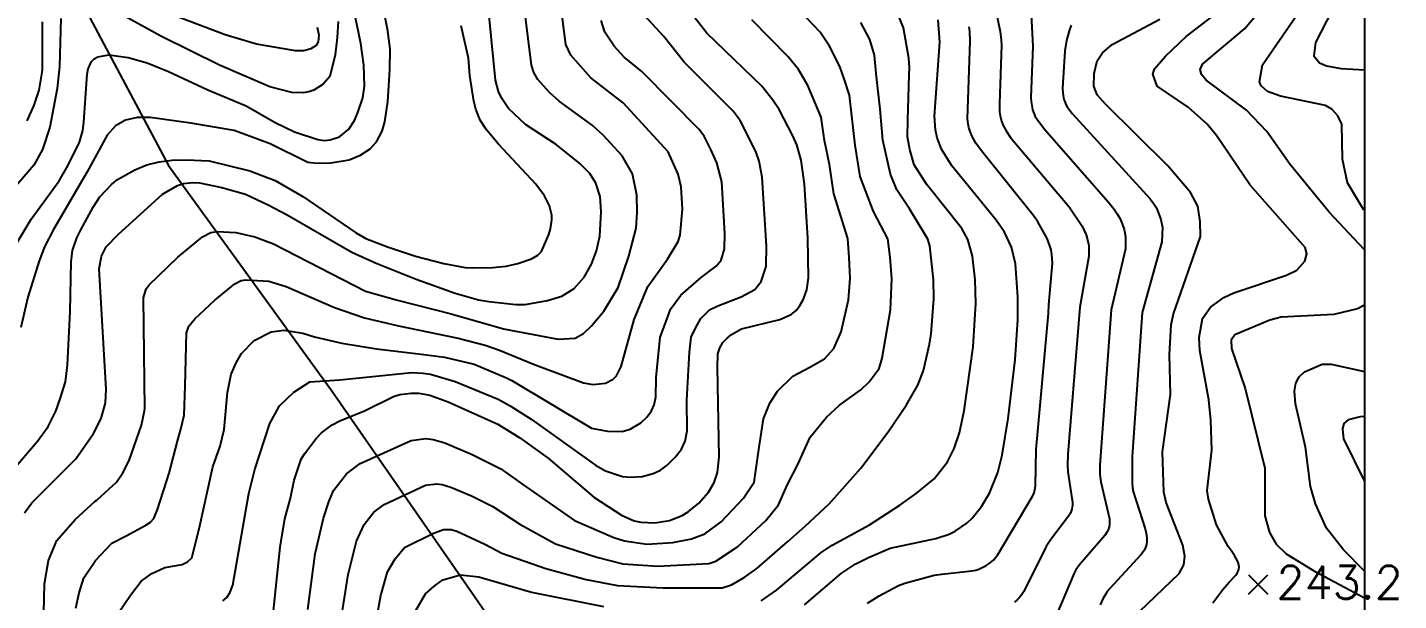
# Model space of a CAD drawing. Extents: x 197794 to 200030, y 561152 to 563931.
# Drawn here: x 199632.8 to 200009.4, y 562548.5 to 562706 of the extents above; entities that cross this region are included whole.
import ezdxf

# ---------------------------------------------------------------- set-up
doc = ezdxf.new("R2010")
doc.units = 0
for name, color, linetype in [('E0022112', 5, 'CONTINUOUS'), ('F0017111', 30, 'CONTINUOUS'), ('F0017114', 7, 'CONTINUOUS'), ('F0027132', 7, 'CONTINUOUS'), ('F0027217', 7, 'CONTINUOUS'), ('H0017334', 7, 'CONTINUOUS')]:
    doc.layers.add(name, color=color, linetype=linetype)
doc.styles.add('NGSW', font='romans.shx', dxfattribs={"bigfont": 'ngsw.shx'})

# ---------------------------------------------------------------- blocks, each defined once
blk = doc.blocks.new('F0027217')
at = {"layer": 'F0027217'}
for p, q in [((-2.652, 2.652), (2.652, -2.652)), ((-2.652, -2.652), (2.652, 2.652))]:
    blk.add_line(p, q, dxfattribs=at)

msp = doc.modelspace()

# ---------------------------------------------------------------- linework, layer by layer
at = {"layer": 'E0022112', "flags": 128}
msp.add_lwpolyline([(199574.217, 562771.998), (199632.186, 562729.602), (199637.535, 562726.995), (199645.436, 562717.164), (199671.533, 562668.04), (199716.44, 562606.125), (199755.655, 562549.556), (199762.707, 562539.299), (199787.208, 562503.547)], dxfattribs=at)
at = {"layer": 'F0017111'}
for points, elevation in [([(200000, 562655.751), (199999.787, 562655.994), (199995.399, 562663.309), (199993.963, 562669.787), (199993.844, 562679.452), (199992.705, 562681.687), (199991.032, 562683.517), (199989.275, 562684.521), (199976.968, 562687.109), (199973.352, 562688.401), (199971.626, 562689.908), (199971.209, 562691), (199971.998, 562695.689), (199988.678, 562719.981), (199992.676, 562726.407), (199995.924, 562733.231), (200000, 562749.173)], 235), ([(200000, 562729.3), (199997.078, 562722.348), (199986.545, 562701.828), (199986.082, 562698.182), (199987.64, 562696.293), (199989.584, 562695.415), (199993.644, 562694.709), (200000, 562694.383)], 230), ([(199728.35, 562722.25), (199731.64, 562705.58), (199732.38, 562700.11), (199732.28, 562694.33), (199731.71, 562685.62), (199730.91, 562680.06), (199730.16, 562677.45), (199728.47, 562674.41), (199726.81, 562672.58), (199723.99, 562670.72), (199721.14, 562669.53), (199716.15, 562668.68), (199712.28, 562668.58), (199709.84, 562668.88), (199699.45, 562673.97), (199689.55, 562677.71), (199677.72, 562679.7), (199666.54, 562681.24), (199662.95, 562681.25), (199659.75, 562680.53), (199657, 562678.92), (199654.74, 562676.39), (199649.19, 562666.28), (199639.96, 562650.44), (199637.5, 562645.69), (199636.02, 562641.9), (199632.89, 562631.86), (199631.03, 562623.55)], 335), ([(200000, 562644.849), (199999.926, 562644.954), (199990.361, 562655.25), (199979.558, 562668.416), (199973.226, 562677.408), (199967.586, 562683.221), (199956.57, 562691.486), (199955.253, 562693.076), (199954.849, 562694.478), (199955.548, 562695.869), (199967.072, 562705.602), (199979.186, 562719.904)], 240), ([(199897.579, 562716.327), (199899.992, 562704.892), (199900.261, 562702.47), (199900.291, 562701.167), (199899.735, 562685.079), (199899.796, 562682.824), (199899.943, 562681.683), (199900.118, 562680.926), (199900.318, 562680.282), (199900.809, 562679.056), (199901.142, 562678.387), (199901.606, 562677.577), (199902.832, 562675.726), (199918.936, 562656.662), (199922.448, 562651.417), (199923.076, 562650.208), (199923.568, 562649.014), (199923.982, 562647.671), (199924.304, 562646.05), (199924.323, 562643.154), (199921.883, 562629.079), (199918.583, 562588.76), (199918.463, 562585.711), (199918.561, 562583.887), (199919.792, 562575.462), (199919.801, 562574.751), (199919.743, 562574.181), (199919.636, 562573.622), (199919.476, 562573.075), (199919.24, 562572.508), (199918.717, 562571.651), (199913.868, 562565.246), (199912.618, 562563.377), (199906.452, 562550.999), (199905.728, 562549.855), (199905.201, 562549.211), (199904.622, 562548.659), (199903.9, 562548.085)], 265), ([(199958.414, 562547.911), (199959.747, 562549.73), (199961.131, 562551.508), (199962.895, 562553.541), (199964.73, 562555.514), (199965.095, 562556.029), (199965.366, 562556.56), (199965.526, 562557.108), (199965.564, 562557.704), (199965.482, 562558.32), (199965.296, 562558.952), (199965.023, 562559.599), (199964.681, 562560.257), (199964.288, 562560.924), (199963.415, 562562.272), (199962.563, 562563.391), (199959.347, 562569.331), (199957.156, 562576.379), (199956.828, 562578.715), (199958.06, 562589.837), (199957.832, 562598.09), (199957.246, 562603.689), (199954.796, 562617.183), (199954.618, 562620.821), (199955.528, 562626.003), (199957.755, 562629.16), (199961.353, 562631.797), (199964.139, 562633.098), (199978.617, 562637.884), (199981.433, 562639.259), (199983.659, 562641.725), (199984.159, 562643.825), (199983.732, 562645.522), (199968.662, 562662.604), (199959.379, 562676.32), (199956.827, 562679.408), (199951.613, 562684.126), (199943.11, 562689.868), (199941.89, 562693.169), (199942.333, 562694.618), (199945.373, 562698.131), (199951.062, 562703.478), (199967.922, 562716.488)], 245), ([(199629.47, 562646.01), (199633.85, 562653.35), (199641.51, 562663.88), (199644.01, 562668.15), (199647.09, 562674.45), (199648.03, 562677.71), (199648.31, 562679.96), (199649.2, 562693.12), (199649.48, 562694.65), (199650.37, 562696.6), (199651.12, 562697.36), (199652.16, 562697.93), (199655.2, 562698.44), (199660.52, 562697.73), (199665.73, 562696.27), (199671.57, 562693.87), (199682.35, 562688.81), (199692.88, 562684.48), (199700.84, 562679.87), (199706.14, 562677.35), (199712.55, 562675.19), (199714.32, 562674.95), (199715.98, 562675.12), (199718.51, 562675.95), (199721.11, 562678.03), (199722.61, 562680.42), (199723.58, 562682.58), (199724.96, 562686.61), (199725.36, 562689.85), (199725.24, 562695.58), (199724.39, 562701.62), (199722.24, 562711.72)], 340), ([(199646.1, 562546.4), (199647.06, 562550.65), (199648.34, 562554.7), (199651.53, 562559.48), (199656, 562564.27), (199659.94, 562566.29), (199665.33, 562569.2), (199666.61, 562570.03), (199667.52, 562571.02), (199668.52, 562573.52), (199671.71, 562583.5), (199674.03, 562592.26), (199674.95, 562595.56), (199675.84, 562599.45), (199676.11, 562607.5), (199676.54, 562622.05), (199677.13, 562623.86), (199678.79, 562625.96), (199684.31, 562631.07), (199689.79, 562635.56), (199691.52, 562636.42), (199692.79, 562636.66), (199699.08, 562636.29), (199703.83, 562634.76), (199717.1, 562628.99), (199725.39, 562626.22), (199734.73, 562623.98), (199751.09, 562620.65), (199758.49, 562618.66), (199762.49, 562617.28), (199771.82, 562613.48), (199773.29, 562612.95), (199785.52, 562608.35), (199788.11, 562607.9), (199791.53, 562608.2), (199793.68, 562609.31), (199794.57, 562610.28), (199795.83, 562612.8), (199799.41, 562625.75), (199803.17, 562634.77), (199808.56, 562642.28), (199811.51, 562647.13), (199812.07, 562648.92), (199812.74, 562656.07), (199812.36, 562662.18), (199811.5, 562665.68), (199808.74, 562671.81), (199796.46, 562685.32), (199787.54, 562692.19), (199782.04, 562698.33), (199780.69, 562701.26), (199779.28, 562711.99)], 315), ([(199718.11, 562707.63), (199717.92, 562703.21), (199717.33, 562698.5), (199715.87, 562692.55), (199714.02, 562690.39), (199711.47, 562688.77), (199710.05, 562688.26), (199708.58, 562687.98), (199705.4, 562688.08), (199699.42, 562689.64), (199685.57, 562695.59), (199669.64, 562703.5), (199651.96, 562713.22)], 345), ([(199718.65, 562541.09), (199720.88, 562555.65), (199723.21, 562564.82), (199725.33, 562569.38), (199726.56, 562571.08), (199727.97, 562572.8), (199730.79, 562574.92), (199742.17, 562580.19), (199745.19, 562580.58), (199746.71, 562580.4), (199749.13, 562579.69), (199754.74, 562577.3), (199760.64, 562574.33), (199768.03, 562569.51), (199777.8, 562564.11), (199789.17, 562560.4), (199796.32, 562558.62), (199805.92, 562557.96), (199819.98, 562558.64), (199821.91, 562559.33), (199827.85, 562563.3), (199835.64, 562570.47), (199839.09, 562574.83), (199841.55, 562580.36), (199844.37, 562585.89), (199847.81, 562593.38), (199852.24, 562598.91), (199855.8, 562602.22), (199861.7, 562606.4), (199863.98, 562608.63), (199866.71, 562612.31), (199867.52, 562615.12), (199869.88, 562628.37), (199870.2, 562636.9), (199869.77, 562642.9), (199869.1, 562647.9), (199865.22, 562655.44), (199861.48, 562665.02), (199860.11, 562673.61), (199859.2, 562681.69), (199858.54, 562687.42), (199857.22, 562691.63), (199855.93, 562695.3), (199853.13, 562700.89), (199850.5, 562704.65), (199842.8, 562712.71)], 290), ([(199834.29, 562548.4), (199838.5, 562551.35), (199850.73, 562561.66), (199853.85, 562563.69), (199864.08, 562569.34), (199872.39, 562574.74), (199876.87, 562577.9), (199881.87, 562581.91), (199885.53, 562586.59), (199887.32, 562590.32), (199888.82, 562594.62), (199890.05, 562600.67), (199892.54, 562618.26), (199893.28, 562630.09), (199893.06, 562636.6), (199892.33, 562643.17), (199891.09, 562647.75), (199889.41, 562650.71), (199879.72, 562662.93), (199876.32, 562668.25), (199875.15, 562672.41), (199874.5, 562675.92), (199874.63, 562680.47), (199875.01, 562692.96), (199875.08, 562694.89), (199874.92, 562697.53), (199873.44, 562705.88), (199870.23, 562713.82)], 280), ([(199641.97, 562708.48), (199641.66, 562695.26), (199640.97, 562689.25), (199638.95, 562678.57), (199636.97, 562672.41), (199634.61, 562668.14), (199627.59, 562660.03)], 345), ([(199637.29, 562545.25), (199637.52, 562553.07), (199638.62, 562559.51), (199640.92, 562565.03), (199645.89, 562570.82), (199651.41, 562575.79), (199651.83, 562576.08), (199655.28, 562579.24), (199657.23, 562581.02), (199659.01, 562583.56), (199660.78, 562586.99), (199664.16, 562596.71), (199664.97, 562600.66), (199665.09, 562601.25), (199664.68, 562631.71), (199665.46, 562634.12), (199666.22, 562635.27), (199674.07, 562642.87), (199680.89, 562648.48), (199683.19, 562649.63), (199684.89, 562649.95), (199690.01, 562649.6), (199695.27, 562648.47), (199700.39, 562646.57), (199725.64, 562633.5), (199734.42, 562631.02), (199749.21, 562627.28), (199763.54, 562623.15), (199778.59, 562620.35), (199783.23, 562620.6), (199785.49, 562621.86), (199787.74, 562623.98), (199791.13, 562627.99), (199795.01, 562634.51), (199798.02, 562643.15), (199800.02, 562650.79), (199800.28, 562655.18), (199800.15, 562659.94), (199799.02, 562665.74), (199796.14, 562670.75), (199790.92, 562676.37), (199787.89, 562679.1), (199778.8, 562685.7), (199776.16, 562688.14), (199773.02, 562691.71), (199771.92, 562693.57), (199771.22, 562695.62), (199769.49, 562709.66)], 320), ([(199657.81, 562545.11), (199661.11, 562550), (199664.09, 562553.83), (199666.97, 562555.96), (199670.58, 562557.55), (199675.27, 562558.4), (199676.76, 562559.15), (199677.93, 562560.21), (199679.42, 562566.01), (199680.2, 562569.06), (199683.72, 562585.24), (199685.7, 562590.96), (199686.85, 562595.5), (199687.78, 562605.63), (199688.72, 562610.72), (199690.1, 562613.85), (199691.6, 562616.35), (199695.1, 562619.97), (199699.72, 562622.34), (199703.35, 562622.84), (199708.47, 562621.97), (199711.67, 562620.95), (199719.16, 562619.23), (199728.69, 562617.64), (199740.98, 562616.22), (199747.34, 562615.4), (199755.48, 562613.47), (199764.4, 562609.69), (199765.8, 562609.01), (199787.7, 562595.86), (199792.08, 562595.02), (199796.12, 562594.99), (199798.39, 562595.6), (199801.28, 562597.31), (199802.96, 562598.94), (199804.22, 562600.64), (199804.97, 562602.25), (199805.39, 562604.38), (199805.46, 562609.84), (199806.59, 562620.91), (199808.44, 562625.75), (199809.43, 562628.59), (199812.28, 562632.43), (199817.82, 562637.26), (199822, 562640.38), (199823.3, 562642.01), (199824.29, 562645.11), (199824.37, 562649.38), (199823.49, 562663.53), (199822.19, 562668.77), (199820.51, 562672.42), (199818.63, 562676.11), (199817.2, 562678.05), (199809.72, 562685.63), (199801.59, 562693.9), (199796.71, 562697.86), (199793.95, 562700.89), (199791.37, 562704.67), (199790.36, 562707.89)], 310), ([(199686.47, 562548.46), (199687.53, 562549.31), (199688.4, 562550.62), (199689.21, 562552.77), (199693.6, 562577.92), (199695.26, 562584.54), (199699.41, 562597.11), (199702.05, 562602), (199706, 562605.76), (199710.33, 562608.58), (199718.61, 562609.15), (199738.34, 562611.17), (199741.45, 562610.99), (199743.48, 562610.75), (199750.3, 562608.68), (199762.05, 562603.81), (199765.41, 562602.05), (199771.17, 562598.32), (199788.82, 562585.71), (199791.56, 562584.12), (199796.23, 562582.63), (199798.48, 562582.4), (199801.63, 562582.59), (199804.65, 562583.4), (199806.69, 562584.34), (199808.5, 562585.68), (199810.74, 562587.86), (199812.42, 562590.12), (199813.42, 562592.27), (199813.98, 562595.1), (199813.93, 562603.6), (199814.62, 562616.72), (199815.11, 562620.91), (199816.37, 562623.53), (199817.73, 562625.97), (199820.17, 562628.4), (199822.41, 562629.47), (199828.83, 562632), (199832.62, 562634.01), (199834.36, 562636.19), (199835.69, 562640.32), (199835.8, 562646), (199834.62, 562664.87), (199833.78, 562669.2), (199832.89, 562671.87), (199828.52, 562680.42), (199826.61, 562683), (199813.15, 562696.47), (199807.58, 562703.48), (199801.32, 562710.39)], 305), ([(199709.86, 562546.06), (199711.87, 562561.36), (199714.15, 562571.13), (199715.55, 562575.63), (199716.89, 562578.75), (199720.42, 562583.32), (199724.18, 562586.13), (199738.2, 562592.52), (199742.22, 562593.04), (199744.25, 562592.8), (199747.48, 562591.86), (199754.96, 562588.67), (199762.83, 562584.71), (199768.89, 562580.4), (199783.06, 562570.49), (199793.84, 562565.83), (199796.8, 562564.91), (199802.96, 562564.04), (199810.05, 562564.41), (199815.19, 562565.44), (199818.83, 562566.84), (199823.35, 562570.15), (199829.51, 562576.6), (199832.41, 562580.99), (199833.74, 562590.64), (199834.97, 562598.41), (199836.74, 562602.78), (199838.79, 562606.05), (199843.02, 562610.14), (199847.66, 562612.6), (199851.75, 562614.92), (199854.31, 562617.79), (199856.25, 562622.35), (199858.35, 562631.11), (199858.77, 562637.06), (199858.5, 562642.77), (199858.1, 562647.98), (199854.26, 562660.3), (199853.09, 562668.32), (199851.7, 562674.92), (199850.81, 562681.32), (199847.17, 562690.01), (199844.58, 562694.42), (199841.74, 562697.93), (199831.74, 562708.06)], 295), ([(199908.396, 562711.317), (199908.897, 562700.805), (199908.371, 562686.757), (199908.448, 562685.613), (199908.708, 562683.964), (199908.85, 562683.393), (199909.004, 562682.908), (199909.373, 562681.984), (199909.621, 562681.484), (199910.003, 562680.842), (199912.118, 562678.037), (199929.746, 562658.006), (199931.163, 562656.145), (199932.113, 562654.731), (199932.875, 562653.413), (199933.511, 562652.031), (199934.029, 562650.457), (199934.413, 562648.544), (199934.344, 562645.113), (199930.422, 562628.388), (199927.3, 562585.692), (199927.337, 562583.121), (199927.602, 562581.152), (199929.97, 562570.984), (199930.024, 562570.138), (199929.981, 562569.436), (199929.867, 562568.748), (199929.679, 562568.076), (199929.38, 562567.381), (199928.702, 562566.368), (199921.77, 562558.325), (199921.19, 562557.57), (199920.755, 562556.905), (199920.258, 562556.02), (199914.11, 562541.56)], 260), ([(199629.04, 562584.71), (199635.61, 562592.32), (199638.5, 562596.37), (199640.57, 562600.57), (199641.83, 562603.93), (199643.28, 562608.62), (199643.84, 562613.19), (199644.54, 562627.91), (199644.86, 562641.6), (199645.16, 562644.72), (199646.34, 562648.17), (199647.44, 562650.42), (199650.85, 562656.63), (199652.72, 562659.43), (199655.97, 562662.91), (199657.52, 562664.2), (199662.28, 562666.86), (199665.61, 562668.21), (199668.98, 562669.07), (199672.55, 562669.52), (199676.54, 562669.65), (199682.73, 562669.33), (199693.88, 562666.57), (199700.88, 562663.89), (199708.46, 562659.52), (199722.89, 562649.68), (199725.74, 562647.99), (199731.69, 562645.67), (199739.42, 562643.13), (199747.19, 562641.14), (199753.04, 562640.06), (199755.12, 562639.93), (199760.67, 562639.98), (199764.29, 562640.38), (199767.45, 562641.11), (199771.21, 562642.41), (199773.01, 562643.39), (199773.97, 562644.39), (199776.02, 562649.12), (199776.49, 562650.62), (199776.83, 562653.09), (199776.79, 562654.37), (199776.21, 562656.93), (199774.83, 562659.68), (199772.48, 562662.96), (199762.22, 562673.94), (199758.88, 562677.9), (199757.18, 562680.51), (199755.93, 562683.53), (199755.4, 562685.69), (199754.35, 562692.83), (199753.94, 562697.55), (199751.96, 562706.4)], 330), ([(199728.01, 562539.72), (199729.9, 562549.93), (199731.72, 562556.39), (199733.76, 562560.01), (199736.4, 562563.04), (199744.19, 562566.97), (199747.12, 562568.05), (199749.17, 562568), (199750.78, 562567.53), (199758.46, 562563.96), (199763.12, 562561.55), (199775.14, 562557.3), (199786.27, 562554.31), (199794.84, 562552.64), (199807.28, 562551.96), (199823.63, 562552.01), (199826.13, 562552.81), (199829.65, 562554.81), (199833.17, 562557.33), (199841.64, 562564.77), (199846.38, 562568.91), (199853.03, 562575.08), (199861.73, 562584.88), (199869.16, 562594.84), (199874.22, 562602.28), (199877.39, 562607.65), (199878.88, 562611.68), (199880.53, 562618.93), (199880.99, 562621.82), (199881.73, 562631.45), (199881.63, 562636.75), (199880.62, 562646.01), (199880.09, 562647.83), (199879.57, 562648.74), (199875.08, 562656.1), (199871.55, 562661.33), (199869.86, 562665.7), (199867.74, 562675.02), (199867.03, 562683.5), (199865.9, 562693.38), (199865.48, 562698.33), (199864.21, 562702.7), (199861.68, 562707.36)], 285), ([(199863.562, 562547.793), (199866.722, 562549.819), (199872.075, 562552.649), (199873.746, 562553.288), (199881.828, 562555.433), (199883.928, 562555.77), (199892.175, 562556.641), (199893.27, 562556.893), (199894.108, 562557.165), (199895.232, 562557.632), (199895.647, 562557.841), (199896.083, 562558.09), (199897.205, 562558.858), (199897.749, 562559.29), (199898.192, 562559.705), (199898.632, 562560.203), (199899.234, 562561.012), (199908.788, 562577.043), (199909.116, 562577.676), (199909.285, 562578.106), (199909.416, 562578.528), (199909.518, 562578.956), (199909.59, 562579.401), (199909.632, 562580.035), (199909.816, 562590.015), (199913.278, 562627.396), (199913.345, 562629.769), (199914.301, 562641.194), (199914.195, 562643.556), (199913.935, 562644.885), (199913.626, 562645.997), (199913.279, 562646.998), (199912.848, 562648.028), (199910.332, 562652.542), (199909.288, 562654.082), (199894.858, 562672.05), (199893.3, 562674.222), (199892.632, 562675.349), (199892.221, 562676.179), (199891.614, 562677.707), (199891.372, 562678.514), (199891.165, 562679.471), (199891.002, 562680.901), (199891.758, 562702.194), (199891.599, 562704.88), (199891.438, 562706.129)], 270), ([(199919.442, 562706.612), (199918.895, 562705.066), (199918.175, 562702.366), (199917.699, 562699.552), (199917.082, 562689.178), (199917.133, 562688.072), (199917.236, 562687.332), (199917.478, 562686.224), (199917.607, 562685.796), (199917.779, 562685.337), (199918.019, 562684.801), (199918.345, 562684.21), (199918.869, 562683.462), (199919.872, 562682.221), (199941.197, 562658.881), (199942.187, 562657.522), (199942.861, 562656.38), (199943.491, 562654.999), (199944.079, 562653.239), (199944.523, 562651.037), (199944.366, 562647.073), (199938.961, 562627.698), (199936.176, 562588.118), (199936.182, 562580.965), (199936.326, 562579.472), (199936.535, 562578.451), (199939.758, 562568.182), (199940.151, 562566.548), (199940.25, 562565.573), (199940.226, 562564.738), (199940.11, 562563.919), (199939.897, 562563.121), (199939.541, 562562.3), (199938.708, 562561.119), (199930.084, 562551.855), (199929.378, 562550.973), (199928.857, 562550.188), (199928.272, 562549.137), (199927.438, 562547.313)], 255), ([(200000, 562629.669), (199998.081, 562628.678), (199991.582, 562627.122), (199977.138, 562626.394), (199974.016, 562625.589), (199964.389, 562621.49), (199963.422, 562620.017), (199963.468, 562617.805), (199967.231, 562606.778), (199972.609, 562584.914), (199972.62, 562571.775), (199973.92, 562567.229), (199975.784, 562563.953), (199978.552, 562561.374), (199986.322, 562556.546), (200000, 562549.217)], 240), ([(200000, 562556.584), (199994.293, 562562.481), (199989.551, 562568.407), (199986.521, 562575.072), (199985.175, 562579.818), (199983.784, 562590.68), (199981.094, 562602.548), (199980.797, 562606.047), (199981.205, 562608.253), (199982.044, 562609.941), (199983.505, 562611.319), (199988.379, 562613.423), (199990.832, 562613.465), (200000, 562611.426)], 235), ([(200000, 562599.039), (199998.861, 562598.99), (199995.499, 562598.175), (199994.35, 562597.143), (199993.957, 562595.591), (199994.24, 562592.986), (200000, 562581.211)], 230), ([(199739.46, 562545.79), (199742.12, 562550.33), (199744.44, 562552.4), (199746.93, 562554.15), (199751.75, 562555.56), (199756.81, 562554.98), (199771.29, 562550.81), (199790.99, 562546.86)], 280)]:
    msp.add_lwpolyline(points, dxfattribs=dict(at, elevation=elevation))
at = {"layer": 'F0017114'}
for points, elevation in [([(199631.98, 562572.61), (199634.04, 562575.32), (199646.1, 562587.47), (199650.94, 562594.45), (199653.07, 562598.55), (199654.28, 562602.86), (199654.42, 562606.57), (199652.5, 562639.63), (199653.12, 562643.11), (199654.45, 562645.66), (199657.69, 562649.1), (199669.94, 562660.22), (199674.02, 562662.58), (199675.7, 562663.1), (199678.26, 562663.36), (199680.05, 562663.26), (199686.18, 562662.05), (199692.68, 562660.19), (199698.97, 562657.28), (199704.11, 562654.52), (199721.93, 562644.28), (199728.59, 562641.2), (199739.56, 562636.78), (199750.24, 562632.97), (199756.66, 562631.18), (199759.49, 562630.69), (199766.98, 562629.89), (199769.48, 562629.88), (199775.62, 562630.91), (199779.62, 562632.19), (199782.98, 562634.27), (199785.7, 562637.33), (199787.73, 562640.92), (199789.12, 562644.64), (199789.98, 562648.64), (199790.41, 562655.35), (199790.11, 562659.49), (199788.95, 562663.21), (199787.29, 562665.83), (199784.52, 562668.61), (199777.99, 562673.78), (199769.58, 562679.36), (199764.92, 562683.76), (199763.07, 562686.42), (199762.17, 562688.42), (199761.32, 562691.52), (199759.59, 562709.15)], 325), ([(199712.38, 562706.04), (199712.88, 562703.87), (199712.67, 562702), (199712.07, 562701.06), (199710.63, 562700.08), (199708.74, 562699.59), (199706.45, 562699.55), (199695.76, 562701.39), (199687.15, 562703.98), (199670.95, 562710.08)], 350), ([(199700.4, 562545.69), (199702.24, 562563.21), (199703.47, 562570.95), (199705.05, 562576.63), (199706.08, 562581.55), (199708.03, 562587.38), (199708.89, 562588.84), (199712.14, 562593.07), (199713.6, 562594.58), (199716.51, 562596.8), (199718.63, 562597.9), (199725.36, 562600.68), (199733.33, 562604.58), (199735.12, 562605.12), (199738.22, 562605.53), (199740.29, 562605.47), (199743.3, 562604.92), (199748.35, 562603.12), (199762, 562596.96), (199768.02, 562593.21), (199775.79, 562587.65), (199788.33, 562576.87), (199795.92, 562571.96), (199799.48, 562570.45), (199801.29, 562570.03), (199805.11, 562569.87), (199809.14, 562570.51), (199812.67, 562571.89), (199814.26, 562572.85), (199817.2, 562575.26), (199819.85, 562578.29), (199821.4, 562580.9), (199822.34, 562583.68), (199822.81, 562587.98), (199822.3, 562612.56), (199822.46, 562616.29), (199822.96, 562617.94), (199823.84, 562619.37), (199824.96, 562620.59), (199826.2, 562621.62), (199828.88, 562623.13), (199839.47, 562625.71), (199842.6, 562627.07), (199843.9, 562628.19), (199844.98, 562629.57), (199845.87, 562631.16), (199846.82, 562633.85), (199847.34, 562637.21), (199847.1, 562648.06), (199846.21, 562662.89), (199845.29, 562669.55), (199844.12, 562673.72), (199843.06, 562676.2), (199839.25, 562683.42), (199837.57, 562686.02), (199834.49, 562689.87), (199819.41, 562704.45), (199814.46, 562710.71)], 300), ([(199846.27, 562547.28), (199856.34, 562555.89), (199860.18, 562558.46), (199863.76, 562560.32), (199869.77, 562562.92), (199882.29, 562565.56), (199885.92, 562566.78), (199887.59, 562567.6), (199890.78, 562569.8), (199892.26, 562571.17), (199894.87, 562574.38), (199897.01, 562578.01), (199899.33, 562583.69), (199900.49, 562588.41), (199902.13, 562598.49), (199904.09, 562614.69), (199904.86, 562625.6), (199904.79, 562631.87), (199904.18, 562641.02), (199903.03, 562645.6), (199901.15, 562649.75), (199898.82, 562652.99), (199886.72, 562667.94), (199883.86, 562672.56), (199882.68, 562675.64), (199882.18, 562677.82), (199881.9, 562681.6), (199883.36, 562701.96), (199882.95, 562708.07)], 275), ([(199938.25, 562545.462), (199949.131, 562555.926), (199950.412, 562558.313), (199950.638, 562560.701), (199950.141, 562563.703), (199945.525, 562575.492), (199944.953, 562578.264), (199944.588, 562589.408), (199946.71, 562605.153), (199946.467, 562616.104), (199946.963, 562624.243), (199947.562, 562627.326), (199954.946, 562648.572), (199954.92, 562652.696), (199954.211, 562656.862), (199952.257, 562660.597), (199946.013, 562667.954), (199928.928, 562684.918), (199926.641, 562687.5), (199925.687, 562689.851), (199925.778, 562693.315), (199926.622, 562696.847), (199928.1, 562699.059), (199930.687, 562701.287), (199943.79, 562708.268)], 250), ([(199636.85, 562707.49), (199636.87, 562694.29), (199635.93, 562688.8), (199634.55, 562684.6), (199632.62, 562680.31)], 350)]:
    msp.add_lwpolyline(points, dxfattribs=dict(at, elevation=elevation))
at = {"layer": 'H0017334', "flags": 128}
msp.add_lwpolyline([(197794.53, 563927.44), (200000, 563927.14), (200000, 561152.39), (197793.79, 561152.69)], close=True, dxfattribs=at)

# ---------------------------------------------------------------- block references
at = {"layer": 'F0027217'}
msp.add_blockref('F0027217', (199970.826, 562552.898, 243.157), dxfattribs=at)

# ---------------------------------------------------------------- texts
at = {"layer": 'F0027132', "style": 'NGSW'}
msp.add_text('243.2', height=9, dxfattribs=at).set_placement((199975.826, 562548.998))

doc.saveas('drawing.dxf')
